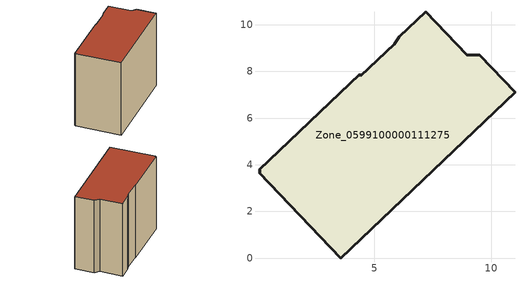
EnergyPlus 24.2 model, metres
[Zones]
Zone_0599100000111275
 floor ground (C_G): 0.06,3.78 4.37,7.87 4.42,7.81 5.84,9.16 6.07,9.48 7.19,10.54 8.95,8.71 9.52,8.68 11.02,7.11 3.56,0 0.06,3.66 0.12,3.72 z0
 wall outside (C_F): 11.02,7.11 9.52,8.68 8.95,8.71 7.19,10.54 6.07,9.48 5.84,9.16 4.42,7.81 4.37,7.87 0.06,3.78 0.12,3.72 0.06,3.66 3.56,0 11.02,7.11 z0:8.8
 roof outside (C_R): 6.07,9.48 5.84,9.16 4.42,7.81 4.37,7.87 0.06,3.78 0.12,3.72 0.06,3.66 3.56,0 11.02,7.11 9.52,8.68 8.95,8.71 7.19,10.54 z8.8
[BUILDING]
Pand.0599100000111275: North Axis=0; Terrain=City; Loads Convergence Tolerance Value=0.04; Temperature Convergence Tolerance Value=0.4; Solar Distribution=FullExterior; Maximum Number of Warmup Days=25; Minimum Number of Warmup Days=1
[Site:Location]
Rotterdam.The.Hague.AP_ZH_NLD Design_Conditions: Latitude=51.96; Longitude=4.45; Time Zone=1; Elevation=-4.5
[SITE:GROUNDTEMPERATURE:BUILDINGSURFACE]
18, 18, 18, 18, 18, 18, 18, 18, 18, 18, 18, 18
[MATERIAL] Thermal Absorptance=0.9; Solar Absorptance=0.7; Visible Absorptance=0.7
Name | Roughness | Thickness | Conductivity | Density | Specific Heat
G.TC.1992-2005 | MediumSmooth | 0.15 | 0.06 | 540 | 1210
F.TC.1992-2005 | Rough | 0.3 | 0.12 | 1920 | 840
R.TC.1992-2005 | MediumRough | 0.2 | 0.08 | 1500 | 1000
[CONSTRUCTION]
C_G: G.TC.1992-2005
C_F: F.TC.1992-2005
C_R: R.TC.1992-2005
[ZONE]
Zone_0599100000111275: Type=1; Multiplier=1; Ceiling Height=Autocalculate; Volume=Autocalculate; Floor Area=autocalculate; Part of Total Floor Area=Yes
[ZONEINFILTRATION:DESIGNFLOWRATE]
Infil_Zone_0599100000111275: Zone or ZoneList or Space or SpaceList=Zone_0599100000111275; Schedule=AlwaysOn; Design Flow Rate Calculation Method=Flow/Area; Flow Rate per Floor Area=0.0015; Constant Term Coefficient=1; Temperature Term Coefficient=0; Velocity Term Coefficient=0; Velocity Squared Term Coefficient=0
[HVACTEMPLATE:ZONE:IDEALLOADSAIRSYSTEM]
Zone_0599100000111275: Maximum Heating Supply Air Temperature=50; Minimum Cooling Supply Air Temperature=13; Maximum Heating Supply Air Humidity Ratio=0.0156; Minimum Cooling Supply Air Humidity Ratio=0.0077; Heating Limit=NoLimit; Cooling Limit=NoLimit; Dehumidification Control Type=ConstantSensibleHeatRatio; Cooling Sensible Heat Ratio=0.7; Dehumidification Setpoint=60; Humidification Control Type=None; Humidification Setpoint=30; Outdoor Air Method=None; Outdoor Air Flow Rate per Person=0.00944; Outdoor Air Flow Rate per Zone Floor Area=0; Outdoor Air Flow Rate per Zone=0; Demand Controlled Ventilation Type=None; Outdoor Air Economizer Type=NoEconomizer; Heat Recovery Type=None; Sensible Heat Recovery Effectiveness=0.7; Latent Heat Recovery Effectiveness=0.65
[ZONECONTROL:THERMOSTAT]
ThermostatControl_Zone_0599100000111275: Zone or ZoneList=Zone_0599100000111275; Control Type Schedule=DualSetpointControlType; Control 1=Thermostat_Zone_0599100000111275; Temperature Difference Between Cutout And Setpoint=0
[THERMOSTATSETPOINT:DUALSETPOINT]
Thermostat_Zone_0599100000111275: Heating Setpoint Temperature Schedule=HeatingSetpoint_Zone_0599100000111275; Cooling Setpoint Temperature Schedule=CoolingSetpoint_Zone_0599100000111275
[SCHEDULE:COMPACT]
HeatingSetpoint_Zone_0599100000111275: Through: 12/31, For: AllDays, Until: 24:00, 21
CoolingSetpoint_Zone_0599100000111275: Through: 12/31, For: AllDays, Until: 24:00, 24
DualSetpointControlType: Through: 12/31, For: AllDays, Until: 24:00, 4
AlwaysOn: Through: 12/31, For: AllDays, Until: 24:00, 1
